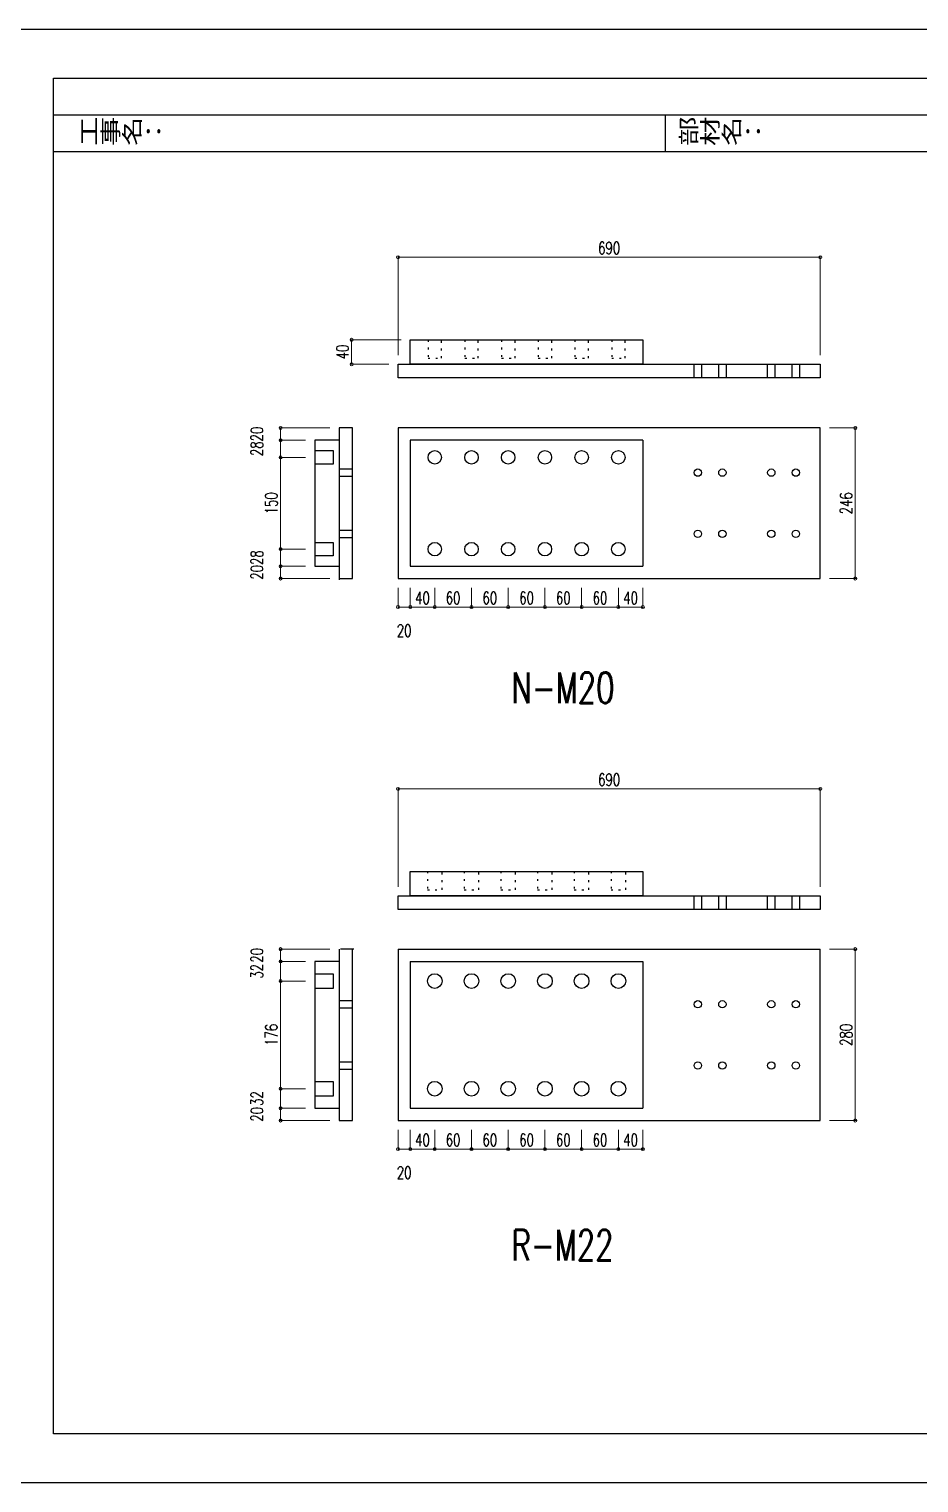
# Model space of a CAD drawing. Header units: millimetres. Extents: x -4568 to 36914, y -114 to 17788.
# Drawn here: x 20134 to 21588, y 1548 to 3924 of the extents above; entities that cross this region are included whole.
import ezdxf

# ---------------------------------------------------------------- set-up
doc = ezdxf.new("R2010")
doc.units = ezdxf.units.MM
doc.header["$LTSCALE"] = 5
doc.linetypes.add('DOT', pattern=[2.5, 0.625, -1.875])
doc.layers.get('0').update_dxf_attribs({"color": 255})
doc.layers.get('DEFPOINTS').update_dxf_attribs({"color": 255})
for name, color, linetype in [('01', 7, 'Continuous'), ('LAYER6', 7, 'Continuous'), ('寸法', 4, 'Continuous'), ('溶接', 241, 'Continuous'), ('金物', 142, 'Continuous')]:
    doc.layers.add(name, color=color, linetype=linetype)
doc.styles.add('KANJI', font='simplex.shx', dxfattribs={"width": 0.7, "bigfont": 'extfont2.shx'})
doc.styles.get("Standard").update_dxf_attribs({"font": 'simplex.shx', "width": 0.7, "height": 2.5, "bigfont": '@extfont2.shx'})
doc.styles.add('SUNPOU2', font='simplex.shx', dxfattribs={"width": 0.7, "height": 50, "bigfont": 'extfont2.shx'})
doc.dimstyles.new('一般寸法-小さめ', dxfattribs={"dimscale": 10, "dimtxt": 2, "dimasz": 0.5, "dimexe": 0.125, "dimexo": 1.5, "dimgap": 0.5, "dimtad": 1, "dimtxsty": 'KANJI', "dimblk": 'ORIGIN', "dimcen": 0, "dimclrd": 256, "dimclre": 256, "dimclrt": 256, "dimadec": 0, "dimazin": 0, "dimtfac": 1, "dimtmove": 2, "dimatfit": 2, "dimfxl": 1, "dimtolj": 2, "dimlwd": 5, "dimlwe": 5, "dimarcsym": 0})

# ---------------------------------------------------------------- blocks, each defined once
blk = doc.blocks.new('_Origin')
at = {"color": 0, "linetype": 'ByBlock', "lineweight": -2}
blk.add_line((0, 0), (-1, 0), dxfattribs=at)
blk.add_circle((0, 0), 0.5, dxfattribs=at)
blk = doc.blocks.new('*D1302')
at = {"layer": 'DEFPOINTS', "color": 0, "transparency": 16777216}
for p in [(21426.5, 3550.9), (20736.5, 3375.9), (21426.5, 3375.9)]:
    blk.add_point(p, dxfattribs=at)
at = {"layer": '寸法', "linetype": 'Continuous', "lineweight": 5, "transparency": 16777216}
for p, q in [((20736.5, 3390.9), (20736.5, 3552.1)), ((20741.5, 3550.9), (21421.5, 3550.9)), ((21426.5, 3390.9), (21426.5, 3552.1))]:
    blk.add_line(p, q, dxfattribs=at)
at = {"layer": '寸法', "lineweight": 5, "transparency": 16777216, "xscale": 5, "yscale": 5, "zscale": 5, "rotation": 180}
blk.add_blockref('_Origin', (20736.5, 3550.9), dxfattribs=at)
at = {"layer": '寸法', "lineweight": 5, "transparency": 16777216, "xscale": 5, "yscale": 5, "zscale": 5}
blk.add_blockref('_Origin', (21426.5, 3550.9), dxfattribs=at)
at = {"layer": '寸法', "linetype": 'Continuous', "transparency": 16777216, "insert": (21081.5, 3565.9), "char_height": 20, "attachment_point": 5, "style": 'KANJI'}
blk.add_mtext('\\A2;690', dxfattribs=at)
blk = doc.blocks.new('*D1303')
at = {"layer": 'DEFPOINTS', "color": 0, "transparency": 16777216}
for p in [(20756.5, 3025.8), (20796.5, 3025.8), (20796.5, 2979.1)]:
    blk.add_point(p, dxfattribs=at)
at = {"layer": '寸法', "linetype": 'Continuous', "lineweight": 5, "transparency": 16777216}
for p, q in [((20756.5, 3010.8), (20756.5, 2977.9)), ((20796.5, 3010.8), (20796.5, 2977.9)), ((20761.5, 2979.1), (20791.5, 2979.1))]:
    blk.add_line(p, q, dxfattribs=at)
at = {"layer": '寸法', "lineweight": 5, "transparency": 16777216, "xscale": 5, "yscale": 5, "zscale": 5, "rotation": 180}
blk.add_blockref('_Origin', (20756.5, 2979.1), dxfattribs=at)
at = {"layer": '寸法', "lineweight": 5, "transparency": 16777216, "xscale": 5, "yscale": 5, "zscale": 5}
blk.add_blockref('_Origin', (20796.5, 2979.1), dxfattribs=at)
at = {"layer": '寸法', "linetype": 'Continuous', "transparency": 16777216, "insert": (20776.5, 2994.1), "char_height": 20, "attachment_point": 5, "style": 'KANJI'}
blk.add_mtext('\\A2;40', dxfattribs=at)
blk = doc.blocks.new('*D1304')
at = {"layer": 'DEFPOINTS', "color": 0, "transparency": 16777216}
for p in [(20796.5, 3025.8), (20856.5, 3025.8), (20856.5, 2979.1)]:
    blk.add_point(p, dxfattribs=at)
at = {"layer": '寸法', "linetype": 'Continuous', "lineweight": 5, "transparency": 16777216}
for p, q in [((20796.5, 3010.8), (20796.5, 2977.9)), ((20856.5, 3010.8), (20856.5, 2977.9)), ((20801.5, 2979.1), (20851.5, 2979.1))]:
    blk.add_line(p, q, dxfattribs=at)
at = {"layer": '寸法', "lineweight": 5, "transparency": 16777216, "xscale": 5, "yscale": 5, "zscale": 5, "rotation": 180}
blk.add_blockref('_Origin', (20796.5, 2979.1), dxfattribs=at)
at = {"layer": '寸法', "lineweight": 5, "transparency": 16777216, "xscale": 5, "yscale": 5, "zscale": 5}
blk.add_blockref('_Origin', (20856.5, 2979.1), dxfattribs=at)
at = {"layer": '寸法', "linetype": 'Continuous', "transparency": 16777216, "insert": (20826.5, 2994.1), "char_height": 20, "attachment_point": 5, "style": 'KANJI'}
blk.add_mtext('\\A2;60', dxfattribs=at)
blk = doc.blocks.new('*D1305')
at = {"layer": 'DEFPOINTS', "color": 0, "transparency": 16777216}
for p in [(20856.5, 3025.8), (20916.5, 3025.8), (20916.5, 2979.1)]:
    blk.add_point(p, dxfattribs=at)
at = {"layer": '寸法', "linetype": 'Continuous', "lineweight": 5, "transparency": 16777216}
for p, q in [((20856.5, 3010.8), (20856.5, 2977.9)), ((20916.5, 3010.8), (20916.5, 2977.9)), ((20861.5, 2979.1), (20911.5, 2979.1))]:
    blk.add_line(p, q, dxfattribs=at)
at = {"layer": '寸法', "lineweight": 5, "transparency": 16777216, "xscale": 5, "yscale": 5, "zscale": 5, "rotation": 180}
blk.add_blockref('_Origin', (20856.5, 2979.1), dxfattribs=at)
at = {"layer": '寸法', "lineweight": 5, "transparency": 16777216, "xscale": 5, "yscale": 5, "zscale": 5}
blk.add_blockref('_Origin', (20916.5, 2979.1), dxfattribs=at)
at = {"layer": '寸法', "linetype": 'Continuous', "transparency": 16777216, "insert": (20886.5, 2994.1), "char_height": 20, "attachment_point": 5, "style": 'KANJI'}
blk.add_mtext('\\A2;60', dxfattribs=at)
blk = doc.blocks.new('*D1306')
at = {"layer": 'DEFPOINTS', "color": 0, "transparency": 16777216}
for p in [(20916.5, 3025.8), (20976.5, 3025.8), (20976.5, 2979.1)]:
    blk.add_point(p, dxfattribs=at)
at = {"layer": '寸法', "linetype": 'Continuous', "lineweight": 5, "transparency": 16777216}
for p, q in [((20916.5, 3010.8), (20916.5, 2977.9)), ((20976.5, 3010.8), (20976.5, 2977.9)), ((20921.5, 2979.1), (20971.5, 2979.1))]:
    blk.add_line(p, q, dxfattribs=at)
at = {"layer": '寸法', "lineweight": 5, "transparency": 16777216, "xscale": 5, "yscale": 5, "zscale": 5, "rotation": 180}
blk.add_blockref('_Origin', (20916.5, 2979.1), dxfattribs=at)
at = {"layer": '寸法', "lineweight": 5, "transparency": 16777216, "xscale": 5, "yscale": 5, "zscale": 5}
blk.add_blockref('_Origin', (20976.5, 2979.1), dxfattribs=at)
at = {"layer": '寸法', "linetype": 'Continuous', "transparency": 16777216, "insert": (20946.5, 2994.1), "char_height": 20, "attachment_point": 5, "style": 'KANJI'}
blk.add_mtext('\\A2;60', dxfattribs=at)
blk = doc.blocks.new('*D1307')
at = {"layer": 'DEFPOINTS', "color": 0, "transparency": 16777216}
for p in [(20976.5, 3025.8), (21036.5, 3025.8), (21036.5, 2979.1)]:
    blk.add_point(p, dxfattribs=at)
at = {"layer": '寸法', "linetype": 'Continuous', "lineweight": 5, "transparency": 16777216}
for p, q in [((20976.5, 3010.8), (20976.5, 2977.9)), ((21036.5, 3010.8), (21036.5, 2977.9)), ((20981.5, 2979.1), (21031.5, 2979.1))]:
    blk.add_line(p, q, dxfattribs=at)
at = {"layer": '寸法', "lineweight": 5, "transparency": 16777216, "xscale": 5, "yscale": 5, "zscale": 5, "rotation": 180}
blk.add_blockref('_Origin', (20976.5, 2979.1), dxfattribs=at)
at = {"layer": '寸法', "lineweight": 5, "transparency": 16777216, "xscale": 5, "yscale": 5, "zscale": 5}
blk.add_blockref('_Origin', (21036.5, 2979.1), dxfattribs=at)
at = {"layer": '寸法', "linetype": 'Continuous', "transparency": 16777216, "insert": (21006.5, 2994.1), "char_height": 20, "attachment_point": 5, "style": 'KANJI'}
blk.add_mtext('\\A2;60', dxfattribs=at)
blk = doc.blocks.new('*D1308')
at = {"layer": 'DEFPOINTS', "color": 0, "transparency": 16777216}
for p in [(21036.5, 3025.8), (21096.5, 3025.8), (21096.5, 2979.1)]:
    blk.add_point(p, dxfattribs=at)
at = {"layer": '寸法', "linetype": 'Continuous', "lineweight": 5, "transparency": 16777216}
for p, q in [((21036.5, 3010.8), (21036.5, 2977.9)), ((21096.5, 3010.8), (21096.5, 2977.9)), ((21041.5, 2979.1), (21091.5, 2979.1))]:
    blk.add_line(p, q, dxfattribs=at)
at = {"layer": '寸法', "lineweight": 5, "transparency": 16777216, "xscale": 5, "yscale": 5, "zscale": 5, "rotation": 180}
blk.add_blockref('_Origin', (21036.5, 2979.1), dxfattribs=at)
at = {"layer": '寸法', "lineweight": 5, "transparency": 16777216, "xscale": 5, "yscale": 5, "zscale": 5}
blk.add_blockref('_Origin', (21096.5, 2979.1), dxfattribs=at)
at = {"layer": '寸法', "linetype": 'Continuous', "transparency": 16777216, "insert": (21066.5, 2994.1), "char_height": 20, "attachment_point": 5, "style": 'KANJI'}
blk.add_mtext('\\A2;60', dxfattribs=at)
blk = doc.blocks.new('*D1309')
at = {"layer": 'DEFPOINTS', "color": 0, "transparency": 16777216}
for p in [(21096.5, 3025.8), (21136.5, 3025.8), (21136.5, 2979.1)]:
    blk.add_point(p, dxfattribs=at)
at = {"layer": '寸法', "linetype": 'Continuous', "lineweight": 5, "transparency": 16777216}
for p, q in [((21096.5, 3010.8), (21096.5, 2977.9)), ((21136.5, 3010.8), (21136.5, 2977.9)), ((21101.5, 2979.1), (21131.5, 2979.1))]:
    blk.add_line(p, q, dxfattribs=at)
at = {"layer": '寸法', "lineweight": 5, "transparency": 16777216, "xscale": 5, "yscale": 5, "zscale": 5, "rotation": 180}
blk.add_blockref('_Origin', (21096.5, 2979.1), dxfattribs=at)
at = {"layer": '寸法', "lineweight": 5, "transparency": 16777216, "xscale": 5, "yscale": 5, "zscale": 5}
blk.add_blockref('_Origin', (21136.5, 2979.1), dxfattribs=at)
at = {"layer": '寸法', "linetype": 'Continuous', "transparency": 16777216, "insert": (21116.5, 2994.1), "char_height": 20, "attachment_point": 5, "style": 'KANJI'}
blk.add_mtext('\\A2;40', dxfattribs=at)
blk = doc.blocks.new('*D1310')
at = {"layer": 'DEFPOINTS', "color": 0, "transparency": 16777216}
for p in [(20736.5, 3025.8), (20756.5, 3025.8), (20756.5, 2979.1)]:
    blk.add_point(p, dxfattribs=at)
at = {"layer": '寸法', "linetype": 'Continuous', "lineweight": 5, "transparency": 16777216}
for p, q in [((20736.5, 3010.8), (20736.5, 2977.9)), ((20756.5, 3010.8), (20756.5, 2977.9)), ((20741.5, 2979.1), (20751.5, 2979.1))]:
    blk.add_line(p, q, dxfattribs=at)
at = {"layer": '寸法', "lineweight": 5, "transparency": 16777216, "xscale": 5, "yscale": 5, "zscale": 5, "rotation": 180}
blk.add_blockref('_Origin', (20736.5, 2979.1), dxfattribs=at)
at = {"layer": '寸法', "lineweight": 5, "transparency": 16777216, "xscale": 5, "yscale": 5, "zscale": 5}
blk.add_blockref('_Origin', (20756.5, 2979.1), dxfattribs=at)
at = {"layer": '寸法', "linetype": 'Continuous', "transparency": 16777216, "insert": (20746.5, 2940.4), "char_height": 20, "attachment_point": 5, "style": 'KANJI'}
blk.add_mtext('\\A2;20', dxfattribs=at)
blk = doc.blocks.new('*D1311')
at = {"layer": 'DEFPOINTS', "color": 0, "transparency": 16777216}
for p in [(20544.5, 3045.8), (20600.3, 3045.8), (20640.3, 3025.8)]:
    blk.add_point(p, dxfattribs=at)
at = {"layer": '寸法', "linetype": 'Continuous', "lineweight": 5, "transparency": 16777216}
for p, q in [((20585.3, 3045.8), (20543.3, 3045.8)), ((20625.3, 3025.8), (20543.3, 3025.8)), ((20544.5, 3030.8), (20544.5, 3040.8))]:
    blk.add_line(p, q, dxfattribs=at)
at = {"layer": '寸法', "lineweight": 5, "transparency": 16777216, "xscale": 5, "yscale": 5, "zscale": 5}
for p, rotation in [((20544.5, 3045.8), 90), ((20544.5, 3025.8), 270)]:
    blk.add_blockref('_Origin', p, dxfattribs=dict(at, rotation=rotation))
at = {"layer": '寸法', "linetype": 'Continuous', "transparency": 16777216, "insert": (20505.8, 3035.8), "char_height": 20, "attachment_point": 5, "rotation": 90, "style": 'KANJI'}
blk.add_mtext('\\A2;20', dxfattribs=at)
blk = doc.blocks.new('*D1312')
at = {"layer": 'DEFPOINTS', "color": 0, "transparency": 16777216}
for p in [(20544.5, 3073.8), (20600.3, 3073.8), (20600.3, 3045.8)]:
    blk.add_point(p, dxfattribs=at)
at = {"layer": '寸法', "linetype": 'Continuous', "lineweight": 5, "transparency": 16777216}
for p, q in [((20585.3, 3073.8), (20543.3, 3073.8)), ((20544.5, 3050.8), (20544.5, 3068.8)), ((20585.3, 3045.8), (20543.3, 3045.8))]:
    blk.add_line(p, q, dxfattribs=at)
at = {"layer": '寸法', "lineweight": 5, "transparency": 16777216, "xscale": 5, "yscale": 5, "zscale": 5}
for p, rotation in [((20544.5, 3073.8), 90), ((20544.5, 3045.8), 270)]:
    blk.add_blockref('_Origin', p, dxfattribs=dict(at, rotation=rotation))
at = {"layer": '寸法', "linetype": 'Continuous', "transparency": 16777216, "insert": (20505.8, 3059.8), "char_height": 20, "attachment_point": 5, "rotation": 90, "style": 'KANJI'}
blk.add_mtext('\\A2;28', dxfattribs=at)
blk = doc.blocks.new('*D1313')
at = {"layer": 'DEFPOINTS', "color": 0, "transparency": 16777216}
for p in [(20544.5, 3223.8), (20600.3, 3223.8), (20600.3, 3073.8)]:
    blk.add_point(p, dxfattribs=at)
at = {"layer": '寸法', "linetype": 'Continuous', "lineweight": 5, "transparency": 16777216}
for p, q in [((20585.3, 3223.8), (20543.3, 3223.8)), ((20544.5, 3078.8), (20544.5, 3218.8)), ((20585.3, 3073.8), (20543.3, 3073.8))]:
    blk.add_line(p, q, dxfattribs=at)
at = {"layer": '寸法', "lineweight": 5, "transparency": 16777216, "xscale": 5, "yscale": 5, "zscale": 5}
for p, rotation in [((20544.5, 3223.8), 90), ((20544.5, 3073.8), 270)]:
    blk.add_blockref('_Origin', p, dxfattribs=dict(at, rotation=rotation))
at = {"layer": '寸法', "linetype": 'Continuous', "transparency": 16777216, "insert": (20529.5, 3148.8), "char_height": 20, "attachment_point": 5, "rotation": 90, "style": 'KANJI'}
blk.add_mtext('\\A2;150', dxfattribs=at)
blk = doc.blocks.new('*D1314')
at = {"layer": 'DEFPOINTS', "color": 0, "transparency": 16777216}
for p in [(20544.5, 3251.8), (20600.3, 3251.8), (20600.3, 3223.8)]:
    blk.add_point(p, dxfattribs=at)
at = {"layer": '寸法', "linetype": 'Continuous', "lineweight": 5, "transparency": 16777216}
for p, q in [((20585.3, 3251.8), (20543.3, 3251.8)), ((20544.5, 3228.8), (20544.5, 3246.8)), ((20585.3, 3223.8), (20543.3, 3223.8))]:
    blk.add_line(p, q, dxfattribs=at)
at = {"layer": '寸法', "lineweight": 5, "transparency": 16777216, "xscale": 5, "yscale": 5, "zscale": 5}
for p, rotation in [((20544.5, 3251.8), 90), ((20544.5, 3223.8), 270)]:
    blk.add_blockref('_Origin', p, dxfattribs=dict(at, rotation=rotation))
at = {"layer": '寸法', "linetype": 'Continuous', "transparency": 16777216, "insert": (20505.8, 3237.8), "char_height": 20, "attachment_point": 5, "rotation": 90, "style": 'KANJI'}
blk.add_mtext('\\A2;28', dxfattribs=at)
blk = doc.blocks.new('*D1315')
at = {"layer": 'DEFPOINTS', "color": 0, "transparency": 16777216}
for p in [(20544.5, 3271.8), (20640.3, 3271.8), (20600.3, 3251.8)]:
    blk.add_point(p, dxfattribs=at)
at = {"layer": '寸法', "linetype": 'Continuous', "lineweight": 5, "transparency": 16777216}
for p, q in [((20625.3, 3271.8), (20543.3, 3271.8)), ((20544.5, 3256.8), (20544.5, 3266.8)), ((20585.3, 3251.8), (20543.3, 3251.8))]:
    blk.add_line(p, q, dxfattribs=at)
at = {"layer": '寸法', "lineweight": 5, "transparency": 16777216, "xscale": 5, "yscale": 5, "zscale": 5}
for p, rotation in [((20544.5, 3271.8), 90), ((20544.5, 3251.8), 270)]:
    blk.add_blockref('_Origin', p, dxfattribs=dict(at, rotation=rotation))
at = {"layer": '寸法', "linetype": 'Continuous', "transparency": 16777216, "insert": (20505.8, 3261.8), "char_height": 20, "attachment_point": 5, "rotation": 90, "style": 'KANJI'}
blk.add_mtext('\\A2;20', dxfattribs=at)
blk = doc.blocks.new('*D1316')
at = {"layer": 'DEFPOINTS', "color": 0, "transparency": 16777216}
for p in [(21426.5, 3271.8), (21426.5, 3025.8), (21483.8, 3025.8)]:
    blk.add_point(p, dxfattribs=at)
at = {"layer": '寸法', "linetype": 'Continuous', "lineweight": 5, "transparency": 16777216}
for p, q in [((21441.5, 3271.8), (21485.1, 3271.8)), ((21483.8, 3266.8), (21483.8, 3030.8)), ((21441.5, 3025.8), (21485.1, 3025.8))]:
    blk.add_line(p, q, dxfattribs=at)
at = {"layer": '寸法', "lineweight": 5, "transparency": 16777216, "xscale": 5, "yscale": 5, "zscale": 5}
for p, rotation in [((21483.8, 3271.8), 90), ((21483.8, 3025.8), 270)]:
    blk.add_blockref('_Origin', p, dxfattribs=dict(at, rotation=rotation))
at = {"layer": '寸法', "linetype": 'Continuous', "transparency": 16777216, "insert": (21468.8, 3148.8), "char_height": 20, "attachment_point": 5, "rotation": 90, "style": 'KANJI'}
blk.add_mtext('\\A2;246', dxfattribs=at)
blk = doc.blocks.new('*D1340')
at = {"layer": 'DEFPOINTS', "color": 0, "transparency": 16777216}
for p in [(20756.5, 2140), (20796.5, 2140), (20796.5, 2093.3)]:
    blk.add_point(p, dxfattribs=at)
at = {"layer": '寸法', "linetype": 'Continuous', "lineweight": 5, "transparency": 16777216}
for p, q in [((20756.5, 2125), (20756.5, 2092.1)), ((20796.5, 2125), (20796.5, 2092.1)), ((20761.5, 2093.3), (20791.5, 2093.3))]:
    blk.add_line(p, q, dxfattribs=at)
at = {"layer": '寸法', "lineweight": 5, "transparency": 16777216, "xscale": 5, "yscale": 5, "zscale": 5, "rotation": 180}
blk.add_blockref('_Origin', (20756.5, 2093.3), dxfattribs=at)
at = {"layer": '寸法', "lineweight": 5, "transparency": 16777216, "xscale": 5, "yscale": 5, "zscale": 5}
blk.add_blockref('_Origin', (20796.5, 2093.3), dxfattribs=at)
at = {"layer": '寸法', "linetype": 'Continuous', "transparency": 16777216, "insert": (20776.5, 2108.3), "char_height": 20, "attachment_point": 5, "style": 'KANJI'}
blk.add_mtext('\\A2;40', dxfattribs=at)
blk = doc.blocks.new('*D1341')
at = {"layer": 'DEFPOINTS', "color": 0, "transparency": 16777216}
for p in [(20796.5, 2140), (20856.5, 2140), (20856.5, 2093.3)]:
    blk.add_point(p, dxfattribs=at)
at = {"layer": '寸法', "linetype": 'Continuous', "lineweight": 5, "transparency": 16777216}
for p, q in [((20796.5, 2125), (20796.5, 2092.1)), ((20856.5, 2125), (20856.5, 2092.1)), ((20801.5, 2093.3), (20851.5, 2093.3))]:
    blk.add_line(p, q, dxfattribs=at)
at = {"layer": '寸法', "lineweight": 5, "transparency": 16777216, "xscale": 5, "yscale": 5, "zscale": 5, "rotation": 180}
blk.add_blockref('_Origin', (20796.5, 2093.3), dxfattribs=at)
at = {"layer": '寸法', "lineweight": 5, "transparency": 16777216, "xscale": 5, "yscale": 5, "zscale": 5}
blk.add_blockref('_Origin', (20856.5, 2093.3), dxfattribs=at)
at = {"layer": '寸法', "linetype": 'Continuous', "transparency": 16777216, "insert": (20826.5, 2108.3), "char_height": 20, "attachment_point": 5, "style": 'KANJI'}
blk.add_mtext('\\A2;60', dxfattribs=at)
blk = doc.blocks.new('*D1342')
at = {"layer": 'DEFPOINTS', "color": 0, "transparency": 16777216}
for p in [(20856.5, 2140), (20916.5, 2140), (20916.5, 2093.3)]:
    blk.add_point(p, dxfattribs=at)
at = {"layer": '寸法', "linetype": 'Continuous', "lineweight": 5, "transparency": 16777216}
for p, q in [((20856.5, 2125), (20856.5, 2092.1)), ((20916.5, 2125), (20916.5, 2092.1)), ((20861.5, 2093.3), (20911.5, 2093.3))]:
    blk.add_line(p, q, dxfattribs=at)
at = {"layer": '寸法', "lineweight": 5, "transparency": 16777216, "xscale": 5, "yscale": 5, "zscale": 5, "rotation": 180}
blk.add_blockref('_Origin', (20856.5, 2093.3), dxfattribs=at)
at = {"layer": '寸法', "lineweight": 5, "transparency": 16777216, "xscale": 5, "yscale": 5, "zscale": 5}
blk.add_blockref('_Origin', (20916.5, 2093.3), dxfattribs=at)
at = {"layer": '寸法', "linetype": 'Continuous', "transparency": 16777216, "insert": (20886.5, 2108.3), "char_height": 20, "attachment_point": 5, "style": 'KANJI'}
blk.add_mtext('\\A2;60', dxfattribs=at)
blk = doc.blocks.new('*D1343')
at = {"layer": 'DEFPOINTS', "color": 0, "transparency": 16777216}
for p in [(20916.5, 2140), (20976.5, 2140), (20976.5, 2093.3)]:
    blk.add_point(p, dxfattribs=at)
at = {"layer": '寸法', "linetype": 'Continuous', "lineweight": 5, "transparency": 16777216}
for p, q in [((20916.5, 2125), (20916.5, 2092.1)), ((20976.5, 2125), (20976.5, 2092.1)), ((20921.5, 2093.3), (20971.5, 2093.3))]:
    blk.add_line(p, q, dxfattribs=at)
at = {"layer": '寸法', "lineweight": 5, "transparency": 16777216, "xscale": 5, "yscale": 5, "zscale": 5, "rotation": 180}
blk.add_blockref('_Origin', (20916.5, 2093.3), dxfattribs=at)
at = {"layer": '寸法', "lineweight": 5, "transparency": 16777216, "xscale": 5, "yscale": 5, "zscale": 5}
blk.add_blockref('_Origin', (20976.5, 2093.3), dxfattribs=at)
at = {"layer": '寸法', "linetype": 'Continuous', "transparency": 16777216, "insert": (20946.5, 2108.3), "char_height": 20, "attachment_point": 5, "style": 'KANJI'}
blk.add_mtext('\\A2;60', dxfattribs=at)
blk = doc.blocks.new('*D1344')
at = {"layer": 'DEFPOINTS', "color": 0, "transparency": 16777216}
for p in [(20976.5, 2140), (21036.5, 2140), (21036.5, 2093.3)]:
    blk.add_point(p, dxfattribs=at)
at = {"layer": '寸法', "linetype": 'Continuous', "lineweight": 5, "transparency": 16777216}
for p, q in [((20976.5, 2125), (20976.5, 2092.1)), ((21036.5, 2125), (21036.5, 2092.1)), ((20981.5, 2093.3), (21031.5, 2093.3))]:
    blk.add_line(p, q, dxfattribs=at)
at = {"layer": '寸法', "lineweight": 5, "transparency": 16777216, "xscale": 5, "yscale": 5, "zscale": 5, "rotation": 180}
blk.add_blockref('_Origin', (20976.5, 2093.3), dxfattribs=at)
at = {"layer": '寸法', "lineweight": 5, "transparency": 16777216, "xscale": 5, "yscale": 5, "zscale": 5}
blk.add_blockref('_Origin', (21036.5, 2093.3), dxfattribs=at)
at = {"layer": '寸法', "linetype": 'Continuous', "transparency": 16777216, "insert": (21006.5, 2108.3), "char_height": 20, "attachment_point": 5, "style": 'KANJI'}
blk.add_mtext('\\A2;60', dxfattribs=at)
blk = doc.blocks.new('*D1345')
at = {"layer": 'DEFPOINTS', "color": 0, "transparency": 16777216}
for p in [(21036.5, 2140), (21096.5, 2140), (21096.5, 2093.3)]:
    blk.add_point(p, dxfattribs=at)
at = {"layer": '寸法', "linetype": 'Continuous', "lineweight": 5, "transparency": 16777216}
for p, q in [((21036.5, 2125), (21036.5, 2092.1)), ((21096.5, 2125), (21096.5, 2092.1)), ((21041.5, 2093.3), (21091.5, 2093.3))]:
    blk.add_line(p, q, dxfattribs=at)
at = {"layer": '寸法', "lineweight": 5, "transparency": 16777216, "xscale": 5, "yscale": 5, "zscale": 5, "rotation": 180}
blk.add_blockref('_Origin', (21036.5, 2093.3), dxfattribs=at)
at = {"layer": '寸法', "lineweight": 5, "transparency": 16777216, "xscale": 5, "yscale": 5, "zscale": 5}
blk.add_blockref('_Origin', (21096.5, 2093.3), dxfattribs=at)
at = {"layer": '寸法', "linetype": 'Continuous', "transparency": 16777216, "insert": (21066.5, 2108.3), "char_height": 20, "attachment_point": 5, "style": 'KANJI'}
blk.add_mtext('\\A2;60', dxfattribs=at)
blk = doc.blocks.new('*D1346')
at = {"layer": 'DEFPOINTS', "color": 0, "transparency": 16777216}
for p in [(21096.5, 2140), (21136.5, 2140), (21136.5, 2093.3)]:
    blk.add_point(p, dxfattribs=at)
at = {"layer": '寸法', "linetype": 'Continuous', "lineweight": 5, "transparency": 16777216}
for p, q in [((21096.5, 2125), (21096.5, 2092.1)), ((21136.5, 2125), (21136.5, 2092.1)), ((21101.5, 2093.3), (21131.5, 2093.3))]:
    blk.add_line(p, q, dxfattribs=at)
at = {"layer": '寸法', "lineweight": 5, "transparency": 16777216, "xscale": 5, "yscale": 5, "zscale": 5, "rotation": 180}
blk.add_blockref('_Origin', (21096.5, 2093.3), dxfattribs=at)
at = {"layer": '寸法', "lineweight": 5, "transparency": 16777216, "xscale": 5, "yscale": 5, "zscale": 5}
blk.add_blockref('_Origin', (21136.5, 2093.3), dxfattribs=at)
at = {"layer": '寸法', "linetype": 'Continuous', "transparency": 16777216, "insert": (21116.5, 2108.3), "char_height": 20, "attachment_point": 5, "style": 'KANJI'}
blk.add_mtext('\\A2;40', dxfattribs=at)
blk = doc.blocks.new('*D1347')
at = {"layer": 'DEFPOINTS', "color": 0, "transparency": 16777216}
for p in [(20736.5, 2140), (20756.5, 2140), (20756.5, 2093.3)]:
    blk.add_point(p, dxfattribs=at)
at = {"layer": '寸法', "linetype": 'Continuous', "lineweight": 5, "transparency": 16777216}
for p, q in [((20736.5, 2125), (20736.5, 2092.1)), ((20756.5, 2125), (20756.5, 2092.1)), ((20741.5, 2093.3), (20751.5, 2093.3))]:
    blk.add_line(p, q, dxfattribs=at)
at = {"layer": '寸法', "lineweight": 5, "transparency": 16777216, "xscale": 5, "yscale": 5, "zscale": 5, "rotation": 180}
blk.add_blockref('_Origin', (20736.5, 2093.3), dxfattribs=at)
at = {"layer": '寸法', "lineweight": 5, "transparency": 16777216, "xscale": 5, "yscale": 5, "zscale": 5}
blk.add_blockref('_Origin', (20756.5, 2093.3), dxfattribs=at)
at = {"layer": '寸法', "linetype": 'Continuous', "transparency": 16777216, "insert": (20746.5, 2054.6), "char_height": 20, "attachment_point": 5, "style": 'KANJI'}
blk.add_mtext('\\A2;20', dxfattribs=at)
blk = doc.blocks.new('*D1348')
at = {"layer": 'DEFPOINTS', "color": 0, "transparency": 16777216}
for p in [(21426.5, 2682), (20736.5, 2507.1), (21426.5, 2507.1)]:
    blk.add_point(p, dxfattribs=at)
at = {"layer": '寸法', "linetype": 'Continuous', "lineweight": 5, "transparency": 16777216}
for p, q in [((20736.5, 2522.1), (20736.5, 2683.3)), ((20741.5, 2682), (21421.5, 2682)), ((21426.5, 2522.1), (21426.5, 2683.3))]:
    blk.add_line(p, q, dxfattribs=at)
at = {"layer": '寸法', "lineweight": 5, "transparency": 16777216, "xscale": 5, "yscale": 5, "zscale": 5, "rotation": 180}
blk.add_blockref('_Origin', (20736.5, 2682), dxfattribs=at)
at = {"layer": '寸法', "lineweight": 5, "transparency": 16777216, "xscale": 5, "yscale": 5, "zscale": 5}
blk.add_blockref('_Origin', (21426.5, 2682), dxfattribs=at)
at = {"layer": '寸法', "linetype": 'Continuous', "transparency": 16777216, "insert": (21081.5, 2697), "char_height": 20, "attachment_point": 5, "style": 'KANJI'}
blk.add_mtext('\\A2;690', dxfattribs=at)
blk = doc.blocks.new('*D1350')
at = {"layer": 'DEFPOINTS', "color": 0, "transparency": 16777216}
for p in [(21426.5, 2420), (21426.5, 2140), (21483.8, 2140)]:
    blk.add_point(p, dxfattribs=at)
at = {"layer": '寸法', "linetype": 'Continuous', "lineweight": 5, "transparency": 16777216}
for p, q in [((21441.5, 2420), (21485.1, 2420)), ((21483.8, 2415), (21483.8, 2145)), ((21441.5, 2140), (21485.1, 2140))]:
    blk.add_line(p, q, dxfattribs=at)
at = {"layer": '寸法', "lineweight": 5, "transparency": 16777216, "xscale": 5, "yscale": 5, "zscale": 5}
for p, rotation in [((21483.8, 2420), 90), ((21483.8, 2140), 270)]:
    blk.add_blockref('_Origin', p, dxfattribs=dict(at, rotation=rotation))
at = {"layer": '寸法', "linetype": 'Continuous', "transparency": 16777216, "insert": (21468.8, 2280), "char_height": 20, "attachment_point": 5, "rotation": 90, "style": 'KANJI'}
blk.add_mtext('\\A2;280', dxfattribs=at)
blk = doc.blocks.new('*D1357')
at = {"layer": 'DEFPOINTS', "color": 0, "transparency": 16777216}
for p in [(20544.5, 2160), (20600.3, 2160), (20640.3, 2140)]:
    blk.add_point(p, dxfattribs=at)
at = {"layer": '寸法', "linetype": 'Continuous', "lineweight": 5, "transparency": 16777216}
for p, q in [((20585.3, 2160), (20543.3, 2160)), ((20625.3, 2140), (20543.3, 2140)), ((20544.5, 2145), (20544.5, 2155))]:
    blk.add_line(p, q, dxfattribs=at)
at = {"layer": '寸法', "lineweight": 5, "transparency": 16777216, "xscale": 5, "yscale": 5, "zscale": 5}
for p, rotation in [((20544.5, 2160), 90), ((20544.5, 2140), 270)]:
    blk.add_blockref('_Origin', p, dxfattribs=dict(at, rotation=rotation))
at = {"layer": '寸法', "linetype": 'Continuous', "transparency": 16777216, "insert": (20505.8, 2150), "char_height": 20, "attachment_point": 5, "rotation": 90, "style": 'KANJI'}
blk.add_mtext('\\A2;20', dxfattribs=at)
blk = doc.blocks.new('*D1358')
at = {"layer": 'DEFPOINTS', "color": 0, "transparency": 16777216}
for p in [(20544.5, 2192), (20600.3, 2192), (20600.3, 2160)]:
    blk.add_point(p, dxfattribs=at)
at = {"layer": '寸法', "linetype": 'Continuous', "lineweight": 5, "transparency": 16777216}
for p, q in [((20585.3, 2192), (20543.3, 2192)), ((20544.5, 2165), (20544.5, 2187)), ((20585.3, 2160), (20543.3, 2160))]:
    blk.add_line(p, q, dxfattribs=at)
at = {"layer": '寸法', "lineweight": 5, "transparency": 16777216, "xscale": 5, "yscale": 5, "zscale": 5}
for p, rotation in [((20544.5, 2192), 90), ((20544.5, 2160), 270)]:
    blk.add_blockref('_Origin', p, dxfattribs=dict(at, rotation=rotation))
at = {"layer": '寸法', "linetype": 'Continuous', "transparency": 16777216, "insert": (20505.8, 2176), "char_height": 20, "attachment_point": 5, "rotation": 90, "style": 'KANJI'}
blk.add_mtext('\\A2;32', dxfattribs=at)
blk = doc.blocks.new('*D1359')
at = {"layer": 'DEFPOINTS', "color": 0, "transparency": 16777216}
for p in [(20544.5, 2368), (20600.3, 2368), (20600.3, 2192)]:
    blk.add_point(p, dxfattribs=at)
at = {"layer": '寸法', "linetype": 'Continuous', "lineweight": 5, "transparency": 16777216}
for p, q in [((20585.3, 2368), (20543.3, 2368)), ((20544.5, 2197), (20544.5, 2363)), ((20585.3, 2192), (20543.3, 2192))]:
    blk.add_line(p, q, dxfattribs=at)
at = {"layer": '寸法', "lineweight": 5, "transparency": 16777216, "xscale": 5, "yscale": 5, "zscale": 5}
for p, rotation in [((20544.5, 2368), 90), ((20544.5, 2192), 270)]:
    blk.add_blockref('_Origin', p, dxfattribs=dict(at, rotation=rotation))
at = {"layer": '寸法', "linetype": 'Continuous', "transparency": 16777216, "insert": (20529.5, 2280), "char_height": 20, "attachment_point": 5, "rotation": 90, "style": 'KANJI'}
blk.add_mtext('\\A2;176', dxfattribs=at)
blk = doc.blocks.new('*D1360')
at = {"layer": 'DEFPOINTS', "color": 0, "transparency": 16777216}
for p in [(20544.5, 2400), (20600.3, 2400), (20600.3, 2368)]:
    blk.add_point(p, dxfattribs=at)
at = {"layer": '寸法', "linetype": 'Continuous', "lineweight": 5, "transparency": 16777216}
for p, q in [((20585.3, 2400), (20543.3, 2400)), ((20544.5, 2373), (20544.5, 2395)), ((20585.3, 2368), (20543.3, 2368))]:
    blk.add_line(p, q, dxfattribs=at)
at = {"layer": '寸法', "lineweight": 5, "transparency": 16777216, "xscale": 5, "yscale": 5, "zscale": 5}
for p, rotation in [((20544.5, 2400), 90), ((20544.5, 2368), 270)]:
    blk.add_blockref('_Origin', p, dxfattribs=dict(at, rotation=rotation))
at = {"layer": '寸法', "linetype": 'Continuous', "transparency": 16777216, "insert": (20505.8, 2384), "char_height": 20, "attachment_point": 5, "rotation": 90, "style": 'KANJI'}
blk.add_mtext('\\A2;32', dxfattribs=at)
blk = doc.blocks.new('*D1361')
at = {"layer": 'DEFPOINTS', "color": 0, "transparency": 16777216}
for p in [(20544.5, 2420), (20600.3, 2400), (20640.3, 2420)]:
    blk.add_point(p, dxfattribs=at)
at = {"layer": '寸法', "linetype": 'Continuous', "lineweight": 5, "transparency": 16777216}
for p, q in [((20625.3, 2420), (20543.3, 2420)), ((20585.3, 2400), (20543.3, 2400)), ((20544.5, 2405), (20544.5, 2415))]:
    blk.add_line(p, q, dxfattribs=at)
at = {"layer": '寸法', "lineweight": 5, "transparency": 16777216, "xscale": 5, "yscale": 5, "zscale": 5}
for p, rotation in [((20544.5, 2420), 90), ((20544.5, 2400), 270)]:
    blk.add_blockref('_Origin', p, dxfattribs=dict(at, rotation=rotation))
at = {"layer": '寸法', "linetype": 'Continuous', "transparency": 16777216, "insert": (20505.8, 2410), "char_height": 20, "attachment_point": 5, "rotation": 90, "style": 'KANJI'}
blk.add_mtext('\\A2;20', dxfattribs=at)
blk = doc.blocks.new('*D4273')
at = {"layer": 'DEFPOINTS', "color": 0}
for p in [(20660.7, 3415.9), (20756.5, 3415.9), (20736.5, 3375.9)]:
    blk.add_point(p, dxfattribs=at)
at = {"layer": '寸法', "linetype": 'Continuous', "lineweight": 5}
for p, q in [((20741.5, 3415.9), (20659.5, 3415.9)), ((20660.7, 3380.9), (20660.7, 3410.9)), ((20721.5, 3375.9), (20659.5, 3375.9))]:
    blk.add_line(p, q, dxfattribs=at)
at = {"layer": '寸法', "lineweight": 5, "xscale": 5, "yscale": 5, "zscale": 5}
for p, rotation in [((20660.7, 3415.9), 90), ((20660.7, 3375.9), 270)]:
    blk.add_blockref('_Origin', p, dxfattribs=dict(at, rotation=rotation))
at = {"layer": '寸法', "linetype": 'Continuous', "insert": (20645.7, 3395.9), "char_height": 20, "attachment_point": 5, "rotation": 90, "style": 'KANJI'}
blk.add_mtext('\\A2;40', dxfattribs=at)

msp = doc.modelspace()

# ---------------------------------------------------------------- linework, layer by layer
at = {"linetype": 'Continuous', "lineweight": -3}
for p, q in [((20173.543, 3783.718), (23377.543, 3783.718)), ((21173.543, 3723.718), (21173.543, 3783.718)), ((20173.543, 3723.718), (23377.543, 3723.718))]:
    msp.add_line(p, q, dxfattribs=at)
for points in [[(20093.543, 3923.718), (23457.543, 3923.718), (23457.543, 1547.718), (20093.543, 1547.718)], [(20173.543, 3843.718), (23377.543, 3843.718), (23377.543, 1627.718), (20173.543, 1627.718)]]:
    msp.add_lwpolyline(points, close=True, dxfattribs=at)
at = {"layer": '01', "linetype": 'DOT'}
for p, q in [((20785.522, 3415.93), (20785.522, 3385.93)), ((20807.522, 3385.93), (20807.522, 3415.93)), ((20845.64, 3415.93), (20845.64, 3385.93)), ((20867.64, 3385.93), (20867.64, 3415.93)), ((20905.64, 3415.93), (20905.64, 3385.93)), ((20927.64, 3385.93), (20927.64, 3415.93)), ((20965.64, 3415.93), (20965.64, 3385.93)), ((20987.64, 3385.93), (20987.64, 3415.93)), ((21025.64, 3415.93), (21025.64, 3385.93)), ((21047.64, 3385.93), (21047.64, 3415.93)), ((21085.64, 3415.93), (21085.64, 3385.93)), ((21107.64, 3385.93), (21107.64, 3415.93)), ((20785.522, 3385.93), (20807.522, 3385.93)), ((20845.64, 3385.93), (20867.64, 3385.93)), ((20905.64, 3385.93), (20927.64, 3385.93)), ((20965.64, 3385.93), (20987.64, 3385.93)), ((21025.64, 3385.93), (21047.64, 3385.93)), ((21085.64, 3385.93), (21107.64, 3385.93)), ((20784.522, 2547.112), (20784.522, 2517.112)), ((20808.522, 2517.112), (20808.522, 2547.112)), ((20844.522, 2547.112), (20844.522, 2517.112)), ((20868.522, 2517.112), (20868.522, 2547.112)), ((20904.522, 2547.112), (20904.522, 2517.112)), ((20928.522, 2517.112), (20928.522, 2547.112)), ((20964.522, 2547.112), (20964.522, 2517.112)), ((20988.522, 2517.112), (20988.522, 2547.112)), ((21024.522, 2547.112), (21024.522, 2517.112)), ((21048.522, 2517.112), (21048.522, 2547.112)), ((21084.522, 2547.112), (21084.522, 2517.112)), ((21108.522, 2517.112), (21108.522, 2547.112)), ((20784.522, 2517.112), (20808.522, 2517.112)), ((20844.522, 2517.112), (20868.522, 2517.112)), ((20904.522, 2517.112), (20928.522, 2517.112)), ((20964.522, 2517.112), (20988.522, 2517.112)), ((21024.522, 2517.112), (21048.522, 2517.112)), ((21084.522, 2517.112), (21108.522, 2517.112))]:
    msp.add_line(p, q, dxfattribs=at)
at = {"layer": '01', "linetype": 'Continuous'}
for p, q in [((21220.522, 3353.93), (21220.522, 3375.93)), ((21232.522, 3375.93), (21232.522, 3353.93)), ((21260.522, 3353.93), (21260.522, 3375.93)), ((21272.522, 3375.93), (21272.522, 3353.93)), ((21340.522, 3353.93), (21340.522, 3375.93)), ((21352.522, 3375.93), (21352.522, 3353.93)), ((21380.522, 3353.93), (21380.522, 3375.93)), ((21392.522, 3375.93), (21392.522, 3353.93)), ((20600.297, 3234.794), (20630.297, 3234.794)), ((20630.297, 3234.794), (20630.297, 3212.794)), ((20630.297, 3212.794), (20600.297, 3212.794)), ((20640.297, 3204.794), (20662.297, 3204.794)), ((20640.297, 3192.794), (20662.297, 3192.794)), ((20640.297, 3104.794), (20662.297, 3104.794)), ((20640.297, 3092.794), (20662.297, 3092.794)), ((20600.297, 3084.794), (20630.297, 3084.794)), ((20630.297, 3084.794), (20630.297, 3062.794)), ((20630.297, 3062.794), (20600.297, 3062.794)), ((21220.522, 2485.112), (21220.522, 2507.112)), ((21232.522, 2507.112), (21232.522, 2485.112)), ((21260.522, 2485.112), (21260.522, 2507.112)), ((21272.522, 2507.112), (21272.522, 2485.112)), ((21340.522, 2485.112), (21340.522, 2507.112)), ((21352.522, 2507.112), (21352.522, 2485.112)), ((21380.522, 2485.112), (21380.522, 2507.112)), ((21392.522, 2507.112), (21392.522, 2485.112)), ((20600.297, 2379.976), (20630.297, 2379.976)), ((20630.297, 2379.976), (20630.297, 2355.976)), ((20630.297, 2355.976), (20600.297, 2355.976)), ((20640.297, 2335.976), (20662.297, 2335.976)), ((20640.297, 2323.976), (20662.297, 2323.976)), ((20640.297, 2235.976), (20662.297, 2235.976)), ((20640.297, 2223.976), (20662.297, 2223.976)), ((20600.297, 2203.976), (20630.297, 2203.976)), ((20630.297, 2203.976), (20630.297, 2179.976)), ((20630.297, 2179.976), (20600.297, 2179.976))]:
    msp.add_line(p, q, dxfattribs=at)
at = {"layer": '溶接', "linetype": 'Continuous'}
for p, q in [((20756.522, 3375.93), (20756.522, 3415.93)), ((20756.522, 3415.93), (21136.522, 3415.93)), ((21136.522, 3415.93), (21136.522, 3375.93)), ((20736.522, 3375.93), (21426.522, 3375.93)), ((20736.522, 3353.93), (20736.522, 3375.93)), ((21136.522, 3375.93), (20756.522, 3375.93)), ((21426.522, 3375.93), (21426.522, 3353.93)), ((21426.522, 3353.93), (20736.522, 3353.93)), ((20662.297, 3271.794), (20640.297, 3271.794)), ((20640.297, 3271.794), (20640.297, 3023.794)), ((20662.297, 3025.794), (20662.297, 3271.794)), ((21426.522, 3271.794), (20736.522, 3271.794)), ((20736.522, 3271.794), (20736.522, 3025.794)), ((21426.522, 3025.794), (21426.522, 3271.794)), ((20640.297, 3251.794), (20600.297, 3251.794)), ((20600.297, 3251.794), (20600.297, 3045.794)), ((20756.522, 3251.794), (20756.522, 3045.794)), ((21136.522, 3251.794), (20756.522, 3251.794)), ((21136.522, 3251.794), (21136.522, 3045.794)), ((20600.297, 3045.794), (20640.297, 3045.794)), ((20756.522, 3045.794), (21136.522, 3045.794)), ((20640.297, 3025.794), (20662.297, 3025.794)), ((20736.522, 3025.794), (21426.522, 3025.794)), ((20756.522, 2507.112), (20756.522, 2547.112)), ((20756.522, 2547.112), (21136.522, 2547.112)), ((21136.522, 2547.112), (21136.522, 2507.112)), ((20736.522, 2507.112), (21426.522, 2507.112)), ((20736.522, 2485.112), (20736.522, 2507.112)), ((21136.522, 2507.112), (20756.522, 2507.112)), ((21426.522, 2507.112), (21426.522, 2485.112)), ((21426.522, 2485.112), (20736.522, 2485.112)), ((20640.297, 2399.976), (20600.297, 2399.976)), ((20600.297, 2399.976), (20600.297, 2159.976)), ((20640.297, 2419.976), (20640.297, 2139.976)), ((20664.335, 2419.976), (20642.335, 2419.976)), ((20662.297, 2139.976), (20662.297, 2419.976)), ((20736.522, 2419.976), (20736.522, 2139.976)), ((20736.522, 2419.976), (21426.522, 2419.976)), ((20756.522, 2399.976), (20756.522, 2159.976)), ((20756.522, 2399.976), (21136.522, 2399.976)), ((21136.522, 2399.976), (21136.522, 2159.976)), ((21426.522, 2139.976), (21426.522, 2419.976)), ((20600.297, 2159.976), (20640.297, 2159.976)), ((20640.297, 2139.976), (20662.297, 2139.976)), ((20736.522, 2139.976), (21426.522, 2139.976)), ((20756.522, 2159.976), (21136.522, 2159.976))]:
    msp.add_line(p, q, dxfattribs=at)
for centre, radius in [((20796.522, 3223.794), 11), ((20856.522, 3223.794), 11), ((20916.522, 3223.794), 11), ((20976.522, 3223.794), 11), ((21036.522, 3223.794), 11), ((21096.522, 3223.794), 11), ((21226.522, 3198.794), 6), ((21266.522, 3198.794), 6), ((21346.522, 3198.794), 6), ((21386.522, 3198.794), 6), ((21226.522, 3098.794), 6), ((21266.522, 3098.794), 6), ((21346.522, 3098.794), 6), ((21386.522, 3098.794), 6), ((20796.522, 3073.794), 11), ((20856.522, 3073.794), 11), ((20916.522, 3073.794), 11), ((20976.522, 3073.794), 11), ((21036.522, 3073.794), 11), ((21096.522, 3073.794), 11), ((20796.522, 2367.976), 12), ((20796.522, 2367.976), 12), ((20856.522, 2367.976), 12), ((20916.522, 2367.976), 12), ((20976.522, 2367.976), 12), ((21036.522, 2367.976), 12), ((21096.522, 2367.976), 12), ((21226.522, 2329.976), 6), ((21266.522, 2329.976), 6), ((21346.522, 2329.976), 6), ((21386.522, 2329.976), 6), ((21226.522, 2229.976), 6), ((21266.522, 2229.976), 6), ((21346.522, 2229.976), 6), ((21386.522, 2229.976), 6), ((20796.522, 2191.976), 12), ((20796.522, 2191.976), 12), ((20856.522, 2191.976), 12), ((20916.522, 2191.976), 12), ((20976.522, 2191.976), 12), ((21036.522, 2191.976), 12), ((21096.522, 2191.976), 12)]:
    msp.add_circle(centre, radius, dxfattribs=at)
at = {"layer": '金物', "lineweight": 18}
for p, q in [((20756.522, 3158.794), (20756.522, 3251.794)), ((20756.522, 3251.794), (21136.522, 3251.794)), ((21136.522, 3251.794), (21136.522, 3187.794)), ((20756.522, 3138.794), (20756.522, 3045.794)), ((21136.522, 3045.794), (21136.522, 3109.794)), ((20756.522, 3045.794), (21136.522, 3045.794)), ((21136.522, 2399.976), (21136.522, 2318.976)), ((20756.522, 2289.976), (20756.522, 2382.976)), ((21136.522, 2299.976), (21136.522, 2289.976)), ((20756.522, 2269.976), (20756.522, 2176.976)), ((21136.522, 2176.976), (21136.522, 2240.976))]:
    msp.add_line(p, q, dxfattribs=at)
at = {"layer": '金物', "ltscale": 2.5}
for centre in [(20796.522, 3223.794), (20856.522, 3223.794), (20916.522, 3223.794), (20976.522, 3223.794), (21036.522, 3223.794), (21096.522, 3223.794), (20796.522, 3073.794), (20856.522, 3073.794), (20916.522, 3073.794), (20976.522, 3073.794), (21036.522, 3073.794), (21096.522, 3073.794)]:
    msp.add_circle(centre, 11, dxfattribs=at)

# ---------------------------------------------------------------- texts
at = {"layer": '01', "linetype": 'Continuous', "style": 'SUNPOU2', "width": 0.7}
for s, p in [('N-M20', (20922.139, 2822.212)), ('R-M22', (20922.139, 1911.311))]:
    msp.add_text(s, height=50, dxfattribs=at).set_placement(p)
at = {"layer": 'LAYER6', "color": 0, "linetype": 'Continuous', "lineweight": -3, "width": 0.8}
for s, p in [('工事名：', (20213.552, 3734.645)), ('部材名：', (21193.377, 3734.645))]:
    msp.add_text(s, height=40, dxfattribs=at).set_placement(p)

# ---------------------------------------------------------------- dimensions: what is measured, and where the dimension line sits
at = {"layer": '寸法', "linetype": 'Continuous'}
for base, p1, p2, picture, middle in [((21426.522, 3550.855), (20736.522, 3375.93), (21426.522, 3375.93), '*D1302', (21081.522, 3565.855)), ((20756.522, 2979.123), (20736.522, 3025.794), (20756.522, 3025.794), '*D1310', (20746.522, 2940.373)), ((20796.522, 2979.123), (20756.522, 3025.794), (20796.522, 3025.794), '*D1303', (20776.522, 2994.123)), ((20856.522, 2979.123), (20796.522, 3025.794), (20856.522, 3025.794), '*D1304', (20826.522, 2994.123)), ((20916.522, 2979.123), (20856.522, 3025.794), (20916.522, 3025.794), '*D1305', (20886.522, 2994.123)), ((20976.522, 2979.123), (20916.522, 3025.794), (20976.522, 3025.794), '*D1306', (20946.522, 2994.123)), ((21036.522, 2979.123), (20976.522, 3025.794), (21036.522, 3025.794), '*D1307', (21006.522, 2994.123)), ((21096.522, 2979.123), (21036.522, 3025.794), (21096.522, 3025.794), '*D1308', (21066.522, 2994.123)), ((21136.522, 2979.123), (21096.522, 3025.794), (21136.522, 3025.794), '*D1309', (21116.522, 2994.123)), ((21426.522, 2682.037), (20736.522, 2507.112), (21426.522, 2507.112), '*D1348', (21081.522, 2697.037)), ((20756.522, 2093.305), (20736.522, 2139.976), (20756.522, 2139.976), '*D1347', (20746.522, 2054.555)), ((20796.522, 2093.305), (20756.522, 2139.976), (20796.522, 2139.976), '*D1340', (20776.522, 2108.305)), ((20856.522, 2093.305), (20796.522, 2139.976), (20856.522, 2139.976), '*D1341', (20826.522, 2108.305)), ((20916.522, 2093.305), (20856.522, 2139.976), (20916.522, 2139.976), '*D1342', (20886.522, 2108.305)), ((20976.522, 2093.305), (20916.522, 2139.976), (20976.522, 2139.976), '*D1343', (20946.522, 2108.305)), ((21036.522, 2093.305), (20976.522, 2139.976), (21036.522, 2139.976), '*D1344', (21006.522, 2108.305)), ((21096.522, 2093.305), (21036.522, 2139.976), (21096.522, 2139.976), '*D1345', (21066.522, 2108.305)), ((21136.522, 2093.305), (21096.522, 2139.976), (21136.522, 2139.976), '*D1346', (21116.522, 2108.305))]:
    dim = msp.add_linear_dim(base=base, p1=p1, p2=p2, dimstyle='一般寸法-小さめ', dxfattribs=at)
    dim.commit()
    dim.dimension.update_dxf_attribs({"geometry": picture, "text_midpoint": middle})
for base, p1, p2, picture, middle in [((20660.726, 3415.93), (20736.522, 3375.93), (20756.522, 3415.93), '*D4273', (20645.726, 3395.93)), ((20544.501, 3271.794), (20600.297, 3251.794), (20640.297, 3271.794), '*D1315', (20505.751, 3261.794)), ((21483.83, 3025.794), (21426.522, 3271.794), (21426.522, 3025.794), '*D1316', (21468.83, 3148.794)), ((20544.501, 3251.794), (20600.297, 3223.794), (20600.297, 3251.794), '*D1314', (20505.751, 3237.794)), ((20544.501, 3223.794), (20600.297, 3073.794), (20600.297, 3223.794), '*D1313', (20529.501, 3148.794)), ((20544.501, 3073.794), (20600.297, 3045.794), (20600.297, 3073.794), '*D1312', (20505.751, 3059.794)), ((20544.501, 3045.794), (20640.297, 3025.794), (20600.297, 3045.794), '*D1311', (20505.751, 3035.794)), ((20544.501, 2419.976), (20600.297, 2399.976), (20640.297, 2419.976), '*D1361', (20505.751, 2409.976)), ((20544.501, 2399.976), (20600.297, 2367.976), (20600.297, 2399.976), '*D1360', (20505.751, 2383.976)), ((21483.83, 2139.976), (21426.522, 2419.976), (21426.522, 2139.976), '*D1350', (21468.83, 2279.976)), ((20544.501, 2367.976), (20600.297, 2191.976), (20600.297, 2367.976), '*D1359', (20529.501, 2279.976)), ((20544.501, 2191.976), (20600.297, 2159.976), (20600.297, 2191.976), '*D1358', (20505.751, 2175.976)), ((20544.501, 2159.976), (20640.297, 2139.976), (20600.297, 2159.976), '*D1357', (20505.751, 2149.976))]:
    dim = msp.add_linear_dim(base=base, p1=p1, p2=p2, angle=90, dimstyle='一般寸法-小さめ', dxfattribs=at)
    dim.commit()
    dim.dimension.update_dxf_attribs({"geometry": picture, "text_midpoint": middle})

doc.saveas('drawing.dxf')
